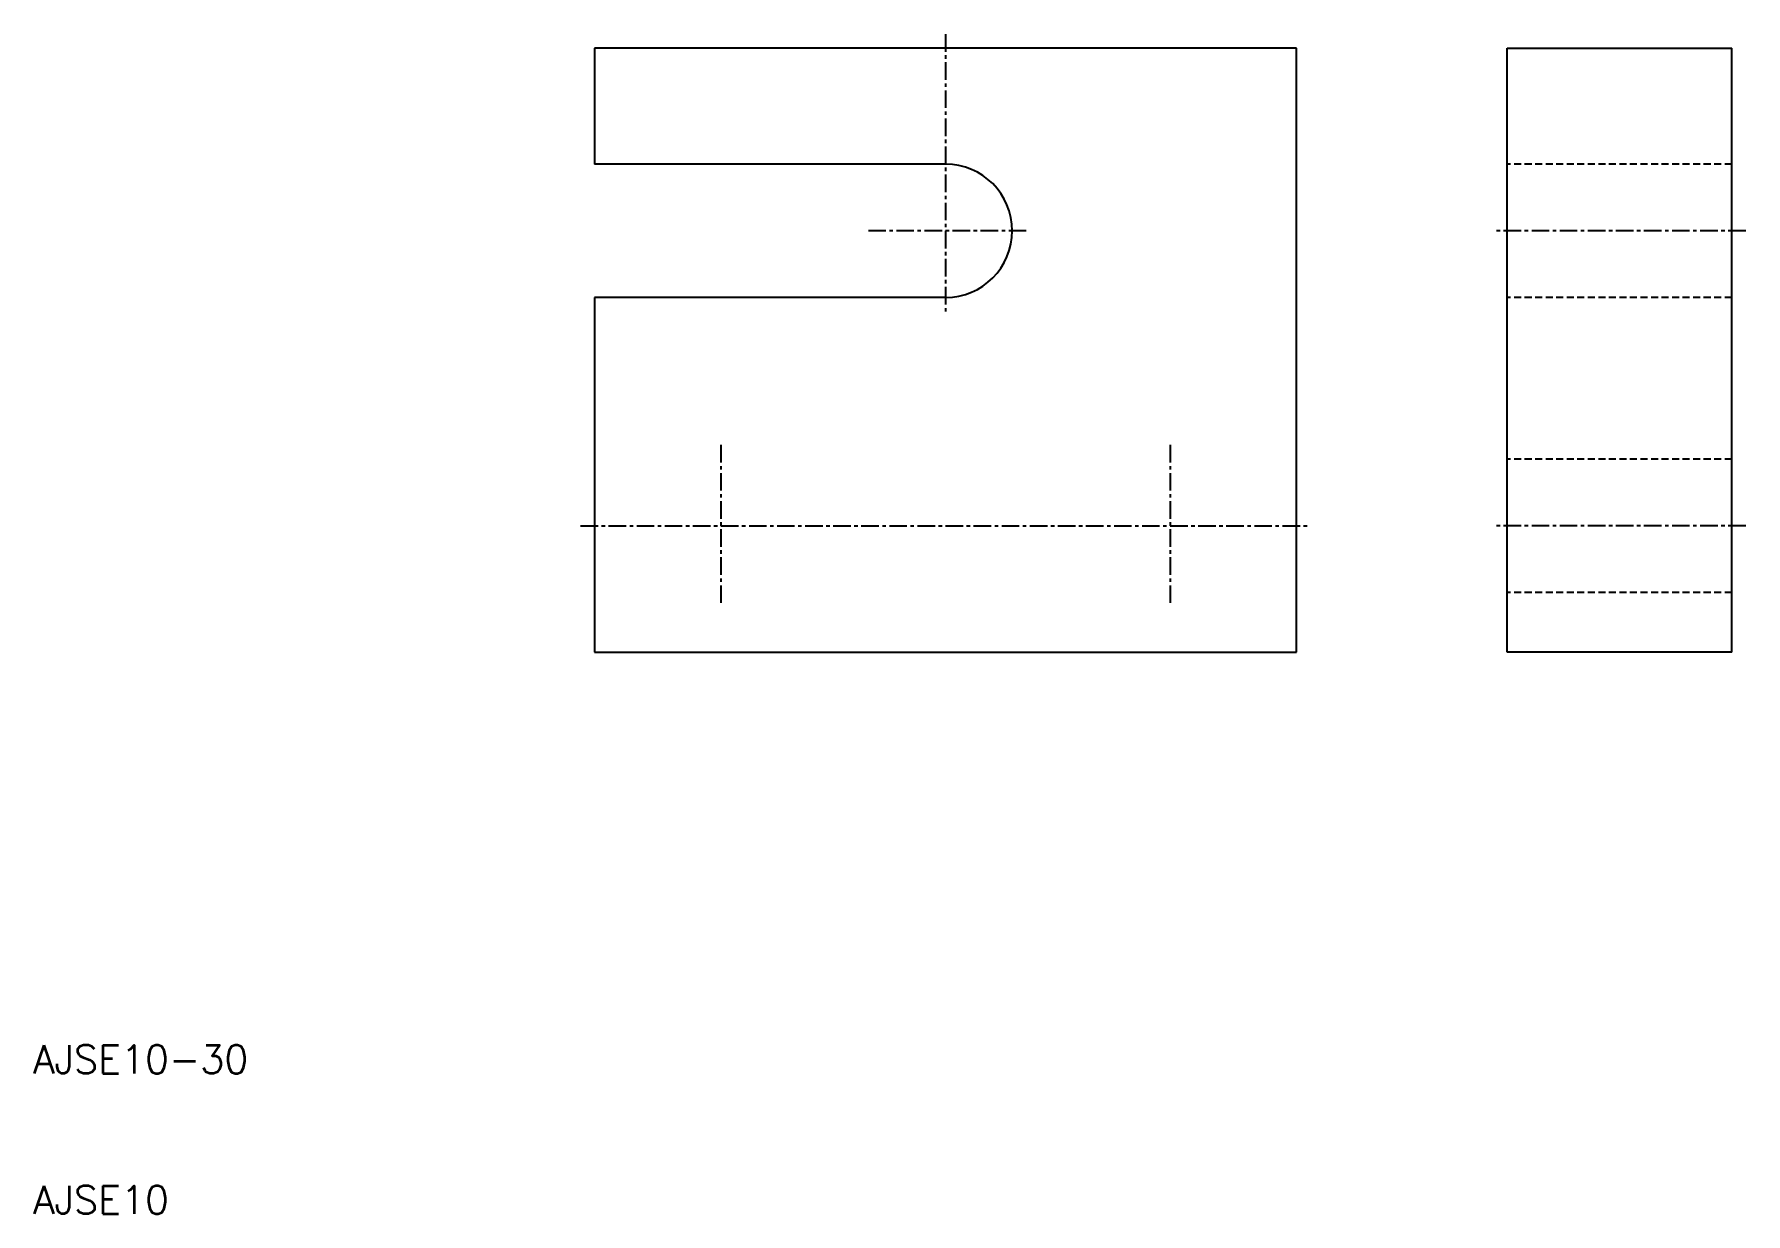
# Model space of a CAD drawing. Extents: x 10 to 132, y 10 to 94.
import ezdxf

# ---------------------------------------------------------------- set-up
doc = ezdxf.new("R2010")
doc.units = 0
doc.linetypes.add('CENTER', pattern=[2, 1.25, -0.25, 0.25, -0.25])
doc.linetypes.add('DASHED', pattern=[0.75, 0.5, -0.25])
doc.layers.get('0').update_dxf_attribs({"linetype": 'CONTINUOUS'})
doc.layers.add('CENTER', color=1, linetype='CENTER')
doc.styles.get("Standard").update_dxf_attribs({"font": 'txt.shx'})

msp = doc.modelspace()

# ---------------------------------------------------------------- linework, layer by layer
at = {"color": 7, "linetype": 'CONTINUOUS'}
for p, q in [((100, 93), (50, 93)), ((50, 93), (50, 84.75)), ((100, 50), (100, 93)), ((115, 50), (115, 93)), ((115, 93), (131, 93)), ((131, 50), (131, 93)), ((75, 84.75), (50, 84.75)), ((75, 75.25), (50, 75.25)), ((50, 75.25), (50, 50)), ((50, 50), (100, 50)), ((131, 50), (115, 50))]:
    msp.add_line(p, q, dxfattribs=at)
at = {"color": 3, "linetype": 'DASHED'}
for p, q in [((131, 84.75), (115, 84.75)), ((131, 75.25), (115, 75.25)), ((131, 63.75), (115, 63.75)), ((131, 54.25), (115, 54.25))]:
    msp.add_line(p, q, dxfattribs=at)
at = {"color": 7, "linetype": 'CONTINUOUS'}
msp.add_arc((75, 80), 4.75, 270, 90, dxfattribs=at)
at = {"layer": 'CENTER', "color": 1, "linetype": 'CENTER'}
for p, q in [((75, 94), (75, 74.25)), ((80.75, 80), (69.5, 80)), ((132, 80), (114, 80)), ((59, 64.75), (59, 53.25)), ((91, 64.75), (91, 53.25)), ((49, 59), (101, 59)), ((132, 59), (114, 59))]:
    msp.add_line(p, q, dxfattribs=at)

# ---------------------------------------------------------------- texts
at = {"color": 7, "linetype": 'CONTINUOUS'}
for s, p in [('AJSE10-30', (10, 20)), ('AJSE10', (10, 10))]:
    msp.add_text(s, height=2, dxfattribs=at).set_placement(p)

doc.saveas('drawing.dxf')
